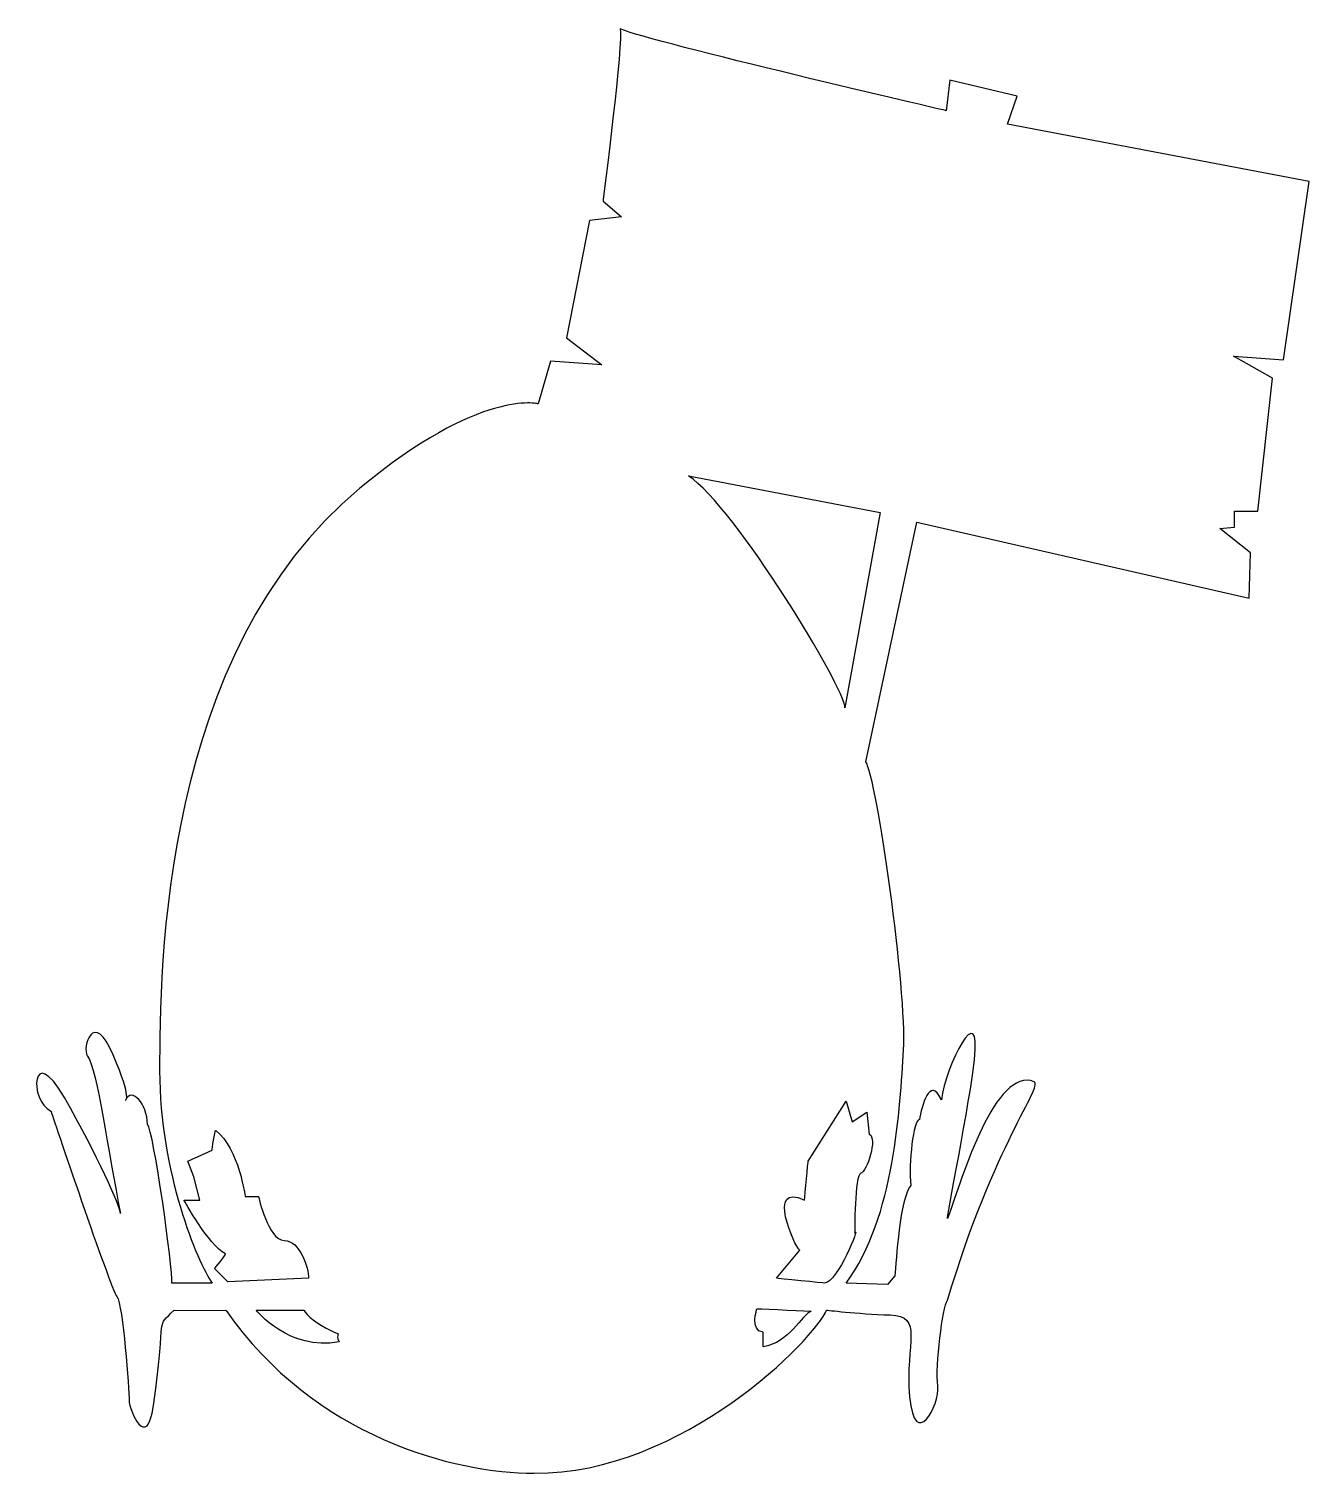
# Model space of a CAD drawing. Header units: centimetres. Extents: x -7.9 to 7.8, y -8.8 to 8.8.
import ezdxf

# ---------------------------------------------------------------- set-up
doc = ezdxf.new("R2010")
doc.units = ezdxf.units.CM
doc.header["$MEASUREMENT"] = 0
doc.layers.add('Camada 1', color=7, linetype='Continuous')

msp = doc.modelspace()

# ---------------------------------------------------------------- linework, layer by layer
at = {"layer": 'Camada 1'}
for points, knots in [([(-1.69159, -8.82108), (-2.66891, -8.81597), (-4.36989, -8.38703), (-5.45584, -6.83051), (-5.45584, -6.83051), (-5.45584, -6.83051), (-6.08774, -6.82763), (-6.08774, -6.82763), (-6.08774, -6.82763), (-6.32642, -7.06576), (-6.17728, -6.79723), (-6.3414, -7.99114), (-6.3414, -7.99114), (-6.41985, -8.56169), (-6.63964, -8.05086), (-6.63964, -7.93145), (-6.63964, -7.93145), (-6.63964, -7.81204), (-6.71431, -6.75286), (-6.78889, -6.66341), (-6.78889, -6.66341), (-6.86345, -6.57398), (-7.59433, -4.39612), (-7.59433, -4.39612), (-7.59433, -4.39612), (-7.86317, -4.27629), (-7.83312, -3.53064), (-7.43034, -4.23189), (-7.43034, -4.23189), (-7.02756, -4.93317), (-6.74406, -5.57449), (-6.74406, -5.64908), (-6.74406, -5.64908), (-6.89331, -4.91806), (-7.02812, -3.88793), (-7.14718, -3.72439), (-7.14718, -3.72439), (-7.22275, -3.62054), (-7.07228, -3.14318), (-6.8336, -3.70997), (-6.8336, -3.70997), (-6.59492, -4.27673), (-6.68448, -4.26186), (-6.68448, -4.26186), (-6.68448, -4.26186), (-6.60981, -4.09763), (-6.41595, -4.30647), (-6.41595, -4.5601), (-6.41595, -4.5601), (-6.34139, -4.61979), (-6.1026, -6.33498), (-6.11758, -6.49897), (-6.11758, -6.49897), (-6.11758, -6.49897), (-5.62539, -6.49896), (-5.62539, -6.49896), (-5.62539, -6.49896), (-5.80459, -6.2453), (-6.26706, -5.14173), (-6.26706, -3.90342), (-6.26706, -3.90342), (-6.26706, -2.66511), (-6.25219, 1.19854), (-3.82067, 3.21231), (-3.82067, 3.21231), (-2.34549, 4.43394), (-1.64281, 4.24167), (-1.64281, 4.24167), (-1.64281, 4.24167), (-1.64281, 4.24167), (-1.49369, 4.76372), (-1.49369, 4.76372), (-1.49369, 4.76372), (-1.49369, 4.76372), (-0.86721, 4.7189), (-0.86721, 4.7189), (-0.86721, 4.7189), (-0.86721, 4.7189), (-1.29972, 5.04712), (-1.29972, 5.04712), (-1.29972, 5.04712), (-1.29972, 5.04712), (-1.01632, 6.47915), (-1.01632, 6.47915), (-1.01632, 6.47915), (-1.01632, 6.47915), (-0.62852, 6.52397), (-0.62852, 6.52397), (-0.62852, 6.52397), (-0.62852, 6.52397), (-0.85223, 6.7178), (-0.85223, 6.7178), (-0.85223, 6.7178), (-0.85223, 6.7178), (-0.59868, 8.7167), (-0.64339, 8.82113), (-0.64339, 8.82113), (-0.25556, 8.65701), (3.3396, 7.82174), (3.3396, 7.82174), (3.3396, 7.82174), (3.3396, 7.82174), (3.38421, 8.19467), (3.38421, 8.19467), (3.38421, 8.19467), (3.38421, 8.19467), (4.20466, 8.0007), (4.20466, 8.0007), (4.20466, 8.0007), (4.20466, 8.0007), (4.08549, 7.65761), (4.08549, 7.65761), (4.08549, 7.65761), (4.08549, 7.65761), (7.7695, 6.95646), (7.7695, 6.95646), (7.7695, 6.95646), (7.7695, 6.95646), (7.45639, 4.7786), (7.45639, 4.7786), (7.45639, 4.7786), (7.45639, 4.7786), (6.84478, 4.82331), (6.84478, 4.82331), (6.84478, 4.82331), (6.84478, 4.82331), (7.32211, 4.55489), (7.32211, 4.55489), (7.32211, 4.55489), (7.32211, 4.55489), (7.14301, 2.92892), (7.14301, 2.92892), (7.14301, 2.92892), (7.14301, 2.92892), (6.85964, 2.92894), (6.85964, 2.92894), (6.85964, 2.92894), (6.85964, 2.92894), (6.85964, 2.73497), (6.85964, 2.73497), (6.85964, 2.73497), (6.85964, 2.73497), (6.68054, 2.7201), (6.68054, 2.7201), (6.68054, 2.7201), (6.68054, 2.7201), (7.05358, 2.42173), (7.05358, 2.42173), (7.05358, 2.42173), (7.05358, 2.42173), (7.03871, 1.86984), (7.03871, 1.86984), (7.03871, 1.86984), (7.03871, 1.86984), (2.98119, 2.79469), (2.98119, 2.79469), (2.98119, 2.79469), (2.98119, 2.79469), (2.35474, -0.12906), (2.35474, -0.12906), (2.35474, -0.12906), (2.48899, -0.30805), (2.86203, -2.94851), (2.81721, -3.64955), (2.81721, -3.64955), (2.77239, -4.35056), (2.71249, -5.69293), (2.11596, -6.4985), (2.11596, -6.4985), (2.11596, -6.4985), (2.62327, -6.51358), (2.62327, -6.51358), (2.62327, -6.51358), (2.62327, -6.51358), (2.7127, -6.40907), (2.7127, -6.40907), (2.7127, -6.40907), (2.7276, -6.22997), (2.77239, -5.45437), (2.90667, -5.30525), (2.90667, -5.30525), (2.87693, -5.03672), (2.93662, -4.4997), (3.01118, -4.4997), (3.01118, -4.4997), (3.04092, -4.35055), (3.13011, -3.94799), (3.27949, -4.26113), (3.27949, -4.26113), (3.32428, -3.84327), (3.77169, -2.97801), (3.68227, -3.76871), (3.68227, -3.76871), (3.63766, -4.23118), (3.32453, -5.79746), (3.35429, -5.70803), (3.35429, -5.70803), (3.54802, -5.17101), (3.93592, -3.85838), (4.41326, -4.03745), (4.41326, -4.03745), (4.51756, -4.11222), (3.93593, -4.7682), (3.35429, -6.70755), (3.35429, -6.70755), (3.2946, -6.78277), (3.20514, -7.51355), (3.23488, -7.75231), (3.23488, -7.75231), (3.26462, -7.99107), (2.95151, -8.55786), (2.89179, -7.88656), (2.89179, -7.88656), (2.8321, -7.21526), (3.07089, -6.90149), (2.65322, -6.88662), (2.65322, -6.88662), (2.23558, -6.87172), (1.87741, -6.82759), (1.87741, -6.82759), (1.87741, -6.82759), (1.74313, -7.17068), (0.12446, -8.8306), (-1.69159, -8.82108)], [0, 0, 0, 0, 0.01754386, 0.01754386, 0.01754386, 0.01754386, 0.03508772, 0.03508772, 0.03508772, 0.03508772, 0.05263158, 0.05263158, 0.05263158, 0.05263158, 0.07017544, 0.07017544, 0.07017544, 0.07017544, 0.0877193, 0.0877193, 0.0877193, 0.0877193, 0.10526316, 0.10526316, 0.10526316, 0.10526316, 0.12280702, 0.12280702, 0.12280702, 0.12280702, 0.14035088, 0.14035088, 0.14035088, 0.14035088, 0.15789474, 0.15789474, 0.15789474, 0.15789474, 0.1754386, 0.1754386, 0.1754386, 0.1754386, 0.19298246, 0.19298246, 0.19298246, 0.19298246, 0.21052632, 0.21052632, 0.21052632, 0.21052632, 0.22807018, 0.22807018, 0.22807018, 0.22807018, 0.24561404, 0.24561404, 0.24561404, 0.24561404, 0.26315789, 0.26315789, 0.26315789, 0.26315789, 0.28070175, 0.28070175, 0.28070175, 0.28070175, 0.29824561, 0.29824561, 0.29824561, 0.29824561, 0.31578947, 0.31578947, 0.31578947, 0.31578947, 0.33333333, 0.33333333, 0.33333333, 0.33333333, 0.35087719, 0.35087719, 0.35087719, 0.35087719, 0.36842105, 0.36842105, 0.36842105, 0.36842105, 0.38596491, 0.38596491, 0.38596491, 0.38596491, 0.40350877, 0.40350877, 0.40350877, 0.40350877, 0.42105263, 0.42105263, 0.42105263, 0.42105263, 0.43859649, 0.43859649, 0.43859649, 0.43859649, 0.45614035, 0.45614035, 0.45614035, 0.45614035, 0.47368421, 0.47368421, 0.47368421, 0.47368421, 0.49122807, 0.49122807, 0.49122807, 0.49122807, 0.50877193, 0.50877193, 0.50877193, 0.50877193, 0.52631579, 0.52631579, 0.52631579, 0.52631579, 0.54385965, 0.54385965, 0.54385965, 0.54385965, 0.56140351, 0.56140351, 0.56140351, 0.56140351, 0.57894737, 0.57894737, 0.57894737, 0.57894737, 0.59649123, 0.59649123, 0.59649123, 0.59649123, 0.61403509, 0.61403509, 0.61403509, 0.61403509, 0.63157895, 0.63157895, 0.63157895, 0.63157895, 0.64912281, 0.64912281, 0.64912281, 0.64912281, 0.66666667, 0.66666667, 0.66666667, 0.66666667, 0.68421053, 0.68421053, 0.68421053, 0.68421053, 0.70175439, 0.70175439, 0.70175439, 0.70175439, 0.71929825, 0.71929825, 0.71929825, 0.71929825, 0.73684211, 0.73684211, 0.73684211, 0.73684211, 0.75438596, 0.75438596, 0.75438596, 0.75438596, 0.77192982, 0.77192982, 0.77192982, 0.77192982, 0.78947368, 0.78947368, 0.78947368, 0.78947368, 0.80701754, 0.80701754, 0.80701754, 0.80701754, 0.8245614, 0.8245614, 0.8245614, 0.8245614, 0.84210526, 0.84210526, 0.84210526, 0.84210526, 0.85964912, 0.85964912, 0.85964912, 0.85964912, 0.87719298, 0.87719298, 0.87719298, 0.87719298, 0.89473684, 0.89473684, 0.89473684, 0.89473684, 0.9122807, 0.9122807, 0.9122807, 0.9122807, 0.92982456, 0.92982456, 0.92982456, 0.92982456, 0.94736842, 0.94736842, 0.94736842, 0.94736842, 0.96491228, 0.96491228, 0.96491228, 0.96491228, 1, 1, 1, 1]), ([(2.10108, 0.52724), (2.10108, 0.52724), (2.53359, 2.91394), (2.53359, 2.91394), (2.53359, 2.91394), (2.53359, 2.91394), (0.19171, 3.36143), (0.19171, 3.36143), (0.19171, 3.36143), (0.75848, 2.98852), (2.11595, 0.75094), (2.10108, 0.52724)], [0, 0, 0, 0, 0.25, 0.25, 0.25, 0.25, 0.5, 0.5, 0.5, 0.5, 1, 1, 1, 1]), ([(1.84938, -6.49893), (2.01337, -6.49893), (2.29502, -5.76794), (2.22043, -5.88735), (2.22043, -5.88735), (2.22043, -5.88735), (2.22043, -5.17123), (2.29499, -5.15636), (2.29499, -5.15636), (2.36955, -5.14146), (2.50383, -4.72382), (2.39929, -4.679), (2.39929, -4.679), (2.39929, -4.679), (2.36955, -4.4105), (2.36955, -4.4105), (2.36955, -4.4105), (2.36955, -4.4105), (2.19045, -4.52991), (2.19045, -4.52991), (2.19045, -4.52991), (2.19045, -4.52991), (2.11589, -4.27625), (2.11589, -4.27625), (2.11589, -4.27625), (2.11589, -4.27625), (1.65342, -5.00724), (1.65342, -5.00724), (1.65342, -5.00724), (1.65342, -5.00724), (1.60881, -5.42488), (1.60881, -5.48457), (1.60881, -5.48457), (1.13148, -5.26089), (1.4894, -6.05136), (1.54912, -6.09618), (1.54912, -6.09618), (1.54912, -6.09618), (1.26572, -6.43927), (1.26572, -6.43927), (1.26572, -6.43927), (1.26579, -6.43927), (1.86425, -6.49893), (1.84938, -6.49893)], [0, 0, 0, 0, 0.08333333, 0.08333333, 0.08333333, 0.08333333, 0.16666667, 0.16666667, 0.16666667, 0.16666667, 0.25, 0.25, 0.25, 0.25, 0.33333333, 0.33333333, 0.33333333, 0.33333333, 0.41666667, 0.41666667, 0.41666667, 0.41666667, 0.5, 0.5, 0.5, 0.5, 0.58333333, 0.58333333, 0.58333333, 0.58333333, 0.66666667, 0.66666667, 0.66666667, 0.66666667, 0.75, 0.75, 0.75, 0.75, 0.83333333, 0.83333333, 0.83333333, 0.83333333, 1, 1, 1, 1]), ([(-4.44733, -6.43927), (-4.44733, -6.31986), (-4.55173, -5.9768), (-4.7457, -5.9768), (-4.7457, -5.9768), (-4.93967, -5.9768), (-5.05894, -5.43975), (-5.05894, -5.43975), (-5.05894, -5.43975), (-5.05894, -5.43975), (-5.22306, -5.43975), (-5.22306, -5.43975), (-5.22306, -5.43975), (-5.22306, -5.43975), (-5.29773, -4.8579), (-5.58112, -4.63423), (-5.58112, -4.63423), (-5.59599, -4.63423), (-5.62583, -4.87299), (-5.62583, -4.87299), (-5.62583, -4.87299), (-5.62583, -4.87299), (-5.9242, -5.00724), (-5.9242, -5.00724), (-5.9242, -5.00724), (-5.9242, -5.00724), (-5.84953, -5.20121), (-5.84953, -5.20121), (-5.84953, -5.20121), (-5.84953, -5.20121), (-5.77497, -5.48458), (-5.77497, -5.48458), (-5.77497, -5.48458), (-5.77497, -5.48458), (-5.96895, -5.48457), (-5.96895, -5.48457), (-5.96895, -5.48457), (-5.96895, -5.48457), (-5.67058, -6.0367), (-5.46177, -6.14103), (-5.46177, -6.14103), (-5.46177, -6.1559), (-5.59602, -6.31989), (-5.59602, -6.31989), (-5.59602, -6.31989), (-5.59602, -6.31989), (-5.43333, -6.48412), (-5.43333, -6.48412), (-5.43333, -6.48412), (-5.43333, -6.48412), (-4.44733, -6.43927), (-4.44733, -6.43927)], [0, 0, 0, 0, 0.07142857, 0.07142857, 0.07142857, 0.07142857, 0.14285714, 0.14285714, 0.14285714, 0.14285714, 0.21428571, 0.21428571, 0.21428571, 0.21428571, 0.28571429, 0.28571429, 0.28571429, 0.28571429, 0.35714286, 0.35714286, 0.35714286, 0.35714286, 0.42857143, 0.42857143, 0.42857143, 0.42857143, 0.5, 0.5, 0.5, 0.5, 0.57142857, 0.57142857, 0.57142857, 0.57142857, 0.64285714, 0.64285714, 0.64285714, 0.64285714, 0.71428571, 0.71428571, 0.71428571, 0.71428571, 0.78571429, 0.78571429, 0.78571429, 0.78571429, 0.85714286, 0.85714286, 0.85714286, 0.85714286, 1, 1, 1, 1]), ([(-4.50702, -6.82718), (-4.50702, -6.82718), (-5.08876, -6.82718), (-5.08876, -6.82718), (-5.08876, -6.82718), (-5.08876, -6.82718), (-4.68598, -7.33402), (-4.0744, -7.21485), (-4.0744, -7.21485), (-4.13409, -7.09568), (-4.02656, -7.14095), (-4.13409, -7.09568), (-4.13409, -7.09568), (-4.41748, -6.97627), (-4.50702, -6.82718), (-4.50702, -6.82718)], [0, 0, 0, 0, 0.2, 0.2, 0.2, 0.2, 0.4, 0.4, 0.4, 0.4, 0.6, 0.6, 0.6, 0.6, 1, 1, 1, 1]), ([(1.02701, -6.81207), (1.02701, -6.81207), (0.93755, -7.08057), (1.10154, -7.09568), (1.10154, -7.09568), (1.10154, -7.09568), (1.10154, -7.21485), (1.10154, -7.27456), (1.10154, -7.27456), (1.41862, -7.23313), (1.57641, -6.87978), (1.69019, -6.84202), (1.69019, -6.84202), (1.69021, -6.84202), (1.13154, -6.81207), (1.02701, -6.81207)], [0, 0, 0, 0, 0.2, 0.2, 0.2, 0.2, 0.4, 0.4, 0.4, 0.4, 0.6, 0.6, 0.6, 0.6, 1, 1, 1, 1])]:
    msp.add_open_spline(points, degree=3, knots=knots, dxfattribs=at)

doc.saveas('drawing.dxf')
